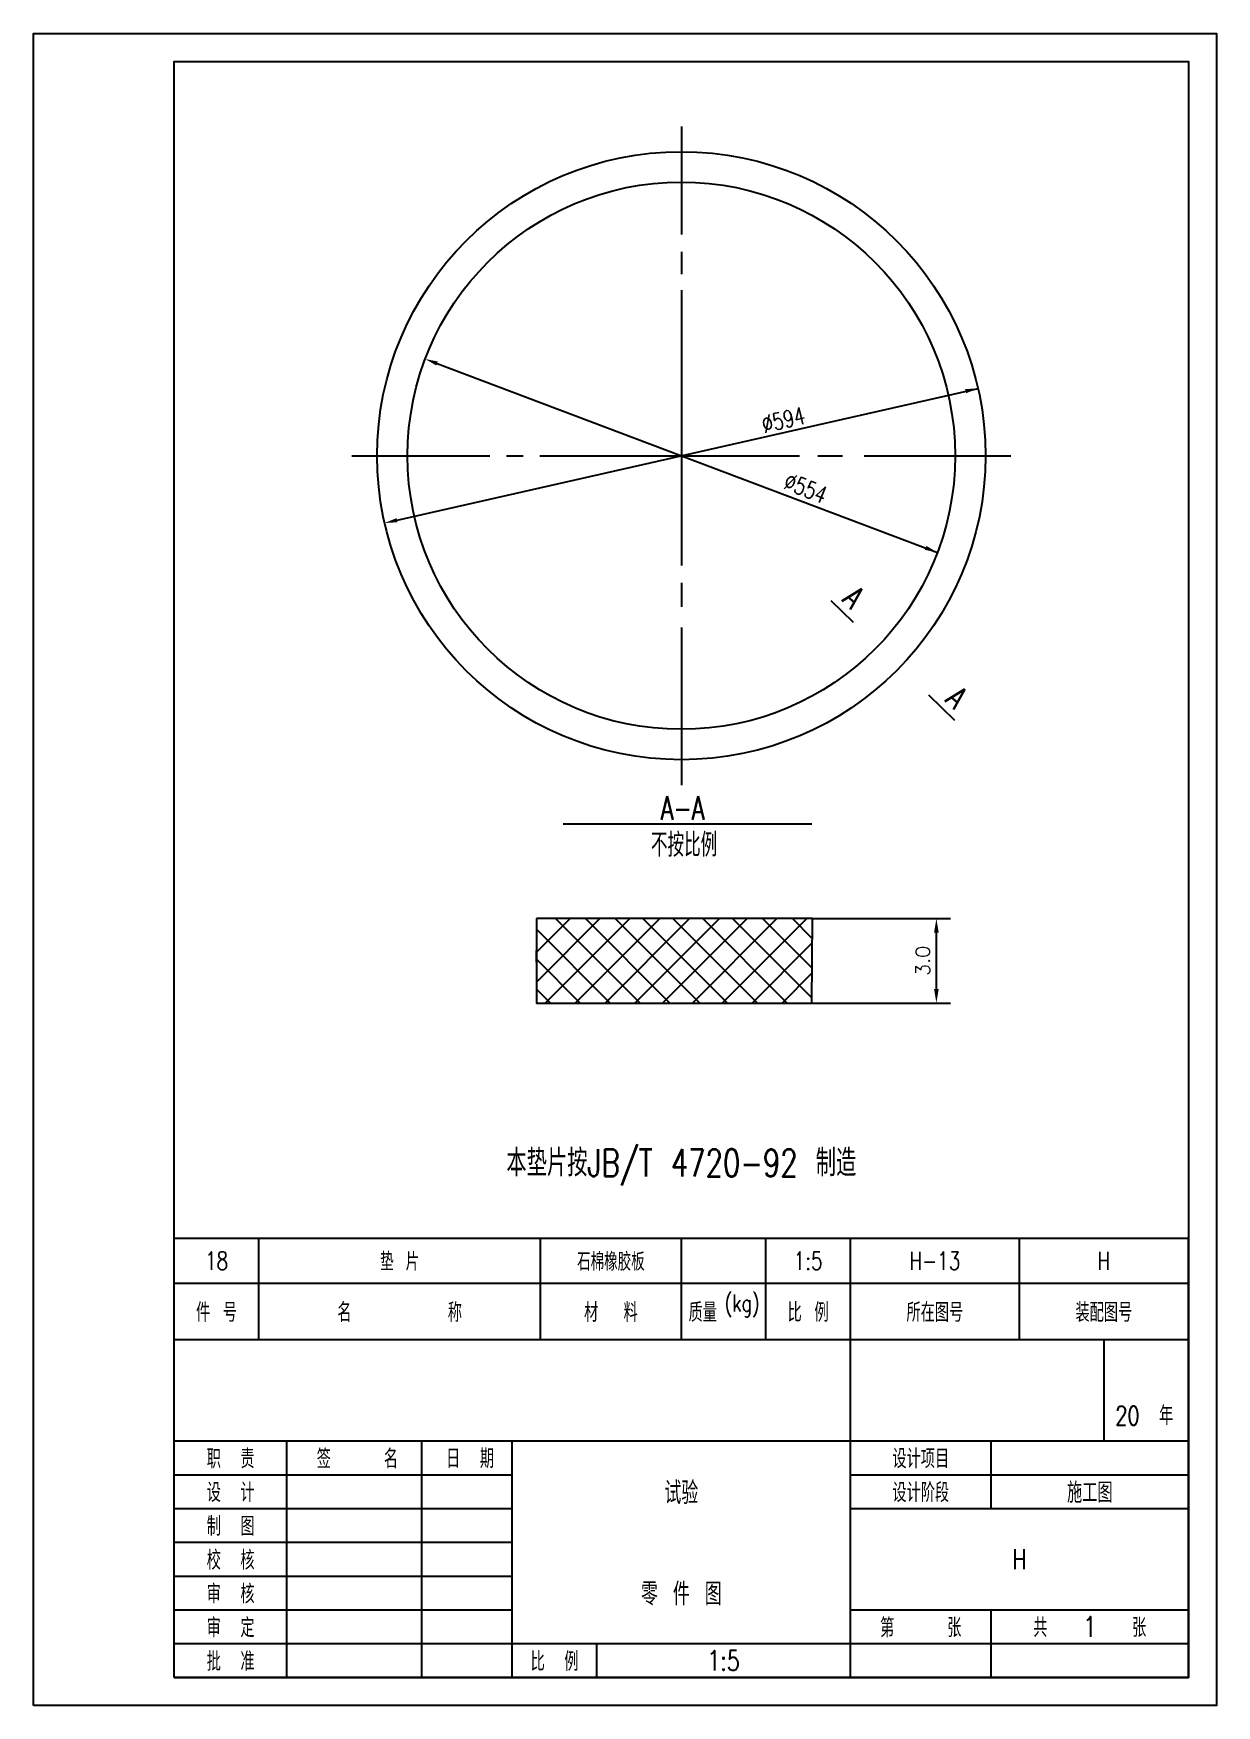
# Model space of a CAD drawing. Extents: x -125 to 925, y -25 to 1460.
import ezdxf
from ezdxf.enums import TextEntityAlignment as Align

# ---------------------------------------------------------------- set-up
doc = ezdxf.new("R2010")
doc.units = 0
doc.header["$LTSCALE"] = 30
doc.header["$MEASUREMENT"] = 0
doc.layers.add('1', color=2, linetype='CONTINUOUS')
doc.layers.add('2', color=1, linetype='CONTINUOUS')
doc.styles.add('HZ', font='txt', dxfattribs={"width": 0.75, "bigfont": 'hztxt'})
doc.styles.get("Standard").update_dxf_attribs({"font": 'simplex', "width": 0.75, "bigfont": 'hztxt'})

# ---------------------------------------------------------------- blocks, each defined once
blk = doc.blocks.new('DP-A')
at = {"layer": '1'}
for p, q in [((0, 58.5), (0, 39.29)), ((0, 36.18), (0, 32.22)), ((0, 29.39), (0, -19.5)), ((-43.36, 16.38), (45.47, -17.17)), ((-50.47, -11.46), (52.66, 11.96)), ((-58.5, 0), (-33.98, 0)), ((-31.03, 0), (-28.07, 0)), ((-25.12, 0), (20.95, 0)), ((24.2, 0), (28.63, 0)), ((32.47, 0), (58.5, 0)), ((0, -22.61), (0, -26.85)), ((0, -30.53), (0, -58.5))]:
    blk.add_line(p, q, dxfattribs=at)
for points in [[(-43.49, 16.02), (-43.23, 16.73), (-45.47, 17.17)], [(50.55, 11.09), (50.38, 11.82), (52.66, 11.96)], [(-50.38, -11.82), (-50.55, -11.09), (-52.66, -11.96)], [(43.23, -16.73), (43.49, -16.02), (45.47, -17.17)]]:
    blk.add_solid(points, dxfattribs=at)
at = {"layer": '2'}
for p, q in [((26.56, -25.72), (30.53, -29.56)), ((43.89, -42.5), (48.5, -46.96))]:
    blk.add_line(p, q, dxfattribs=at)
for radius in [54, 48.6]:
    blk.add_circle((0, 0), radius, dxfattribs=at)
at = {"layer": '1', "width": 0.75}
for p in [(29.22, -26.57), (47.53, -44.37)]:
    blk.add_text('A', height=4.05, rotation=316.2564, dxfattribs=at).set_placement(p, align=Align.CENTER)
for tag, rotation, p in [('WD', 13.1912, (22.21, 5.77)), ('ND', 338.4427, (25.09, -8.58))]:
    blk.add_attdef(tag, text='', height=3, rotation=rotation, dxfattribs=at).set_placement(p, align=Align.RIGHT)
blk = doc.blocks.new('DPJD01')
at = {"layer": '1'}
for p, q in [((-20.97, 33.6), (23.17, 33.6)), ((23.27, 16.78), (47.77, 16.78)), ((45.27, 4.28), (45.27, 14.28)), ((-25.73, 9.06), (-25.73, 11.12)), ((23.27, 1.78), (47.77, 1.78))]:
    blk.add_line(p, q, dxfattribs=at)
at = {"layer": '1', "color": 0}
for p, q in [((-25.73, 5.51), (-14.45, 16.79)), ((-25.73, 10.82), (-19.76, 16.78)), ((-12.63, 1.78), (-25.73, 14.88)), ((-24.15, 1.78), (-9.14, 16.79)), ((-7.32, 1.78), (-22.32, 16.78)), ((-18.85, 1.78), (-3.84, 16.79)), ((-2.02, 1.78), (-17.02, 16.78)), ((-13.55, 1.78), (1.46, 16.79)), ((3.28, 1.78), (-11.73, 16.79)), ((-8.24, 1.78), (6.77, 16.79)), ((8.19, 1.78), (-6.82, 16.79)), ((-3.33, 1.78), (11.68, 16.79)), ((13.5, 1.78), (-1.51, 16.79)), ((1.97, 1.78), (16.97, 16.78)), ((18.8, 1.78), (3.79, 16.79)), ((7.27, 1.78), (22.27, 16.78)), ((23.19, 2.7), (9.09, 16.79)), ((23.22, 7.97), (14.41, 16.78)), ((23.25, 13.24), (19.71, 16.78)), ((12.58, 1.78), (23.25, 12.45)), ((-17.93, 1.78), (-25.73, 9.58)), ((17.88, 1.78), (23.22, 7.12)), ((-23.23, 1.78), (-25.73, 4.27))]:
    blk.add_line(p, q, dxfattribs=at)
at = {"layer": '1'}
for points in [[(45.69, 14.28), (44.86, 14.28), (45.27, 16.78)], [(45.69, 4.28), (44.86, 4.28), (45.27, 1.78)]]:
    blk.add_solid(points, dxfattribs=at)
at = {"layer": '2'}
blk.add_lwpolyline([(-25.73, 16.78), (-25.73, 1.78), (23.18, 1.78), (23.27, 16.78)], close=True, dxfattribs=at)
at = {"layer": '1', "width": 0.7}
blk.add_text('不按比例', height=4.2, dxfattribs=at).set_placement((0.49, 27.77), align=Align.CENTER)
blk.add_attdef('DMMC', text='', height=4.2, dxfattribs=at).set_placement((0.24, 34.3), align=Align.CENTER)
at = {"layer": '1'}
blk.add_attdef('DPH', text='', height=2.5, rotation=90, dxfattribs=at).set_placement((44.1, 9.27), align=Align.CENTER)
blk = doc.blocks.new('BT3')
at = {"layer": '1'}
for p, q in [((-165, 0), (-165, 18)), ((-115, 0), (-115, 18)), ((-90, 0), (-90, 18)), ((-75, 0), (-75, 18)), ((-60, 0), (-60, 18)), ((-30, 0), (-30, 18)), ((-180, 10), (0, 10))]:
    blk.add_line(p, q, dxfattribs=at)
at = {"layer": '2'}
for p, q in [((-180, 18), (0, 18)), ((-180, 18), (0, 18)), ((-180, 0), (-180, 18)), ((0, 0), (0, 18)), ((-180, 0), (0, 0))]:
    blk.add_line(p, q, dxfattribs=at)
at = {"layer": '1', "style": 'HZ', "width": 0.75}
for s, p in [('件 号', (-172.5, 5)), ('名       称', (-140, 5)), ('材  料', (-102.5, 5)), ('质量', (-86.2, 5)), ('比 例', (-67.5, 5)), ('所在图号', (-45, 5)), ('装配图号', (-15, 5))]:
    blk.add_text(s, height=3.36, dxfattribs=at).set_placement(p, align=Align.MIDDLE)
blk.add_text('(kg)', height=3, dxfattribs=at).set_placement((-79.2, 5), align=Align.CENTER)

msp = doc.modelspace()

# ---------------------------------------------------------------- linework, layer by layer
at = {"layer": '1'}
for p, q in [((600, 0), (600, 300)), ((825, 300), (825, 210)), ((0, 210), (900, 210)), ((100, 0), (100, 210)), ((219.8, 0), (219.8, 210)), ((300, 0), (300, 210)), ((725, 150), (725, 210)), ((0, 180), (300, 180)), ((600, 180), (900, 180)), ((0, 150), (300, 150)), ((600, 150), (900, 150)), ((0, 120), (300, 120)), ((0, 90), (300, 90)), ((0, 60), (300, 60)), ((600, 60), (900, 60)), ((725, 0), (725, 60)), ((0, 30), (900, 30)), ((375, 0), (375, 30))]:
    msp.add_line(p, q, dxfattribs=at)
msp.add_lwpolyline([(-125, -25), (-125, 1460), (925, 1460), (925, -25)], close=True, dxfattribs=at)
at = {"layer": '2'}
for p, q in [((0, 300), (900, 300)), ((0, 0), (0, 300)), ((900, 0), (900, 300)), ((0, 0), (900, 0))]:
    msp.add_line(p, q, dxfattribs=at)
msp.add_lwpolyline([(0, 0), (0, 1435), (900, 1435), (900, 0)], close=True, dxfattribs=at)

# ---------------------------------------------------------------- block references
at = {"layer": '1', "xscale": 5, "yscale": 5, "zscale": 5}
for name, p, values in [('DP-A', (450, 1085), {'WD': '%%c594', 'ND': '%%c554'}), ('DPJD01', (450, 590), {'DMMC': 'A-A', 'DPH': '3.0'})]:
    msp.add_blockref(name, p, dxfattribs=at).add_auto_attribs(values)
msp.add_blockref('BT3', (900, 300), dxfattribs=at)

# ---------------------------------------------------------------- texts
at = {"layer": '1', "style": 'HZ', "width": 0.75}
msp.add_text('本垫片按JB/T 4720-92 制造', height=24, dxfattribs=at).set_placement((450, 445), align=Align.CENTER)
for s, height, p in [('18', 16, (37.5, 370)), ('垫 片', 16, (200, 370)), ('石棉橡胶板', 16, (387.5, 370)), ('1:5', 16, (562.5, 370)), ('H-13', 16, (675, 370)), ('H', 16, (825, 370)), ('试验', 20, (450, 165)), ('施工图', 18, (812.5, 165)), ('H', 18, (750, 105)), ('零 件 图', 20, (450, 75)), ('1', 18, (812.5, 45)), ('1:5', 18, (487.5, 15))]:
    msp.add_text(s, height=height, dxfattribs=at).set_placement(p, align=Align.MIDDLE)
at = {"layer": '1', "width": 0.75}
for s, p in [('20  年', (860.9, 233.4)), ('职  责', (50, 195)), ('签     名', (162.5, 195)), ('日  期', (262.5, 195)), ('设计项目', (662.5, 195)), ('设  计', (50, 165)), ('设计阶段', (662.5, 165)), ('制  图', (50, 135)), ('校  核', (50, 105)), ('审  核', (50, 75)), ('审  定', (50, 45)), ('第     张', (662.5, 45)), ('共        张', (812.5, 45)), ('批  准', (50, 15)), ('比  例', (337.5, 15))]:
    msp.add_text(s, height=16.8, dxfattribs=at).set_placement(p, align=Align.MIDDLE)

doc.saveas('drawing.dxf')
